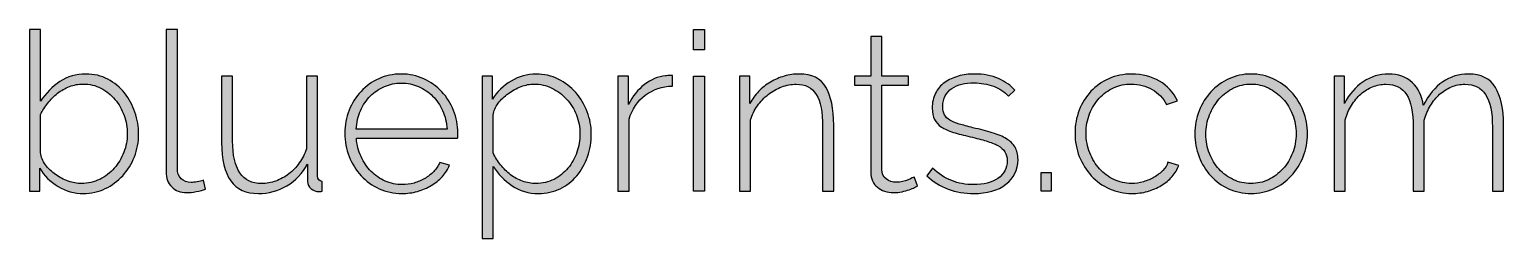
# Model space of a CAD drawing. Extents: x 65 to 351, y 40 to 244.
# Drawn here: x 290.1 to 351.1, y 41.6 to 50.3 of the extents above; entities that cross this region are included whole.
import ezdxf

# ---------------------------------------------------------------- set-up
doc = ezdxf.new("R2010")
doc.units = 0
doc.header["$MEASUREMENT"] = 0
doc.layers.add('COPYRIGHT_NOTICE', color=7, linetype='CONTINUOUS')

# ---------------------------------------------------------------- blocks, each defined once
blk = doc.blocks.new('BLOCK_6')
at = {"layer": 'COPYRIGHT_NOTICE'}
h = blk.add_hatch(color=7, dxfattribs=at)
h.dxf.hatch_style = 2
edge = h.paths.add_edge_path()
edge.add_spline(control_points=[(292.352, 43.491), (291.979, 43.491), (291.631, 43.588), (291.307, 43.784), (290.982, 43.98), (290.729, 44.231), (290.545, 44.536), (290.545, 44.536), (290.545, 43.583), (290.545, 43.583), (290.545, 43.583), (290.124, 43.583), (290.124, 43.583), (290.124, 43.583), (290.124, 50.278), (290.124, 50.278), (290.124, 50.278), (290.582, 50.278), (290.582, 50.278), (290.582, 50.278), (290.582, 47.316), (290.582, 47.316), (290.808, 47.646), (291.076, 47.915), (291.384, 48.123), (291.693, 48.331), (292.05, 48.435), (292.453, 48.435), (292.789, 48.435), (293.094, 48.363), (293.366, 48.219), (293.638, 48.075), (293.867, 47.886), (294.054, 47.651), (294.24, 47.415), (294.384, 47.149), (294.485, 46.852), (294.586, 46.556), (294.636, 46.255), (294.636, 45.949), (294.636, 45.619), (294.578, 45.305), (294.462, 45.009), (294.345, 44.712), (294.185, 44.452), (293.98, 44.229), (293.775, 44.006), (293.534, 43.827), (293.256, 43.692), (292.977, 43.558), (292.676, 43.491), (292.352, 43.491)], knot_values=[0, 0, 0, 0, 1, 1, 1, 2, 2, 2, 3, 3, 3, 4, 4, 4, 5, 5, 5, 6, 6, 6, 7, 7, 7, 8, 8, 8, 9, 9, 9, 10, 10, 10, 11, 11, 11, 12, 12, 12, 13, 13, 13, 14, 14, 14, 15, 15, 15, 16, 16, 16, 17, 17, 17, 17], degree=3, periodic=1)
edge = h.paths.add_edge_path()
edge.add_spline(control_points=[(292.261, 43.904), (292.542, 43.904), (292.799, 43.961), (293.031, 44.078), (293.263, 44.194), (293.464, 44.348), (293.632, 44.541), (293.8, 44.734), (293.931, 44.952), (294.026, 45.197), (294.121, 45.441), (294.168, 45.692), (294.168, 45.949), (294.168, 46.218), (294.124, 46.476), (294.035, 46.724), (293.947, 46.972), (293.821, 47.192), (293.659, 47.385), (293.497, 47.577), (293.305, 47.731), (293.081, 47.848), (292.858, 47.964), (292.612, 48.022), (292.343, 48.022), (292.141, 48.022), (291.952, 47.987), (291.774, 47.916), (291.597, 47.846), (291.433, 47.753), (291.284, 47.637), (291.134, 47.52), (290.999, 47.386), (290.88, 47.233), (290.761, 47.08), (290.661, 46.921), (290.582, 46.756), (290.582, 46.756), (290.582, 45.179), (290.582, 45.179), (290.6, 45.001), (290.668, 44.834), (290.784, 44.679), (290.9, 44.523), (291.039, 44.388), (291.201, 44.275), (291.363, 44.162), (291.539, 44.072), (291.729, 44.005), (291.918, 43.937), (292.096, 43.904), (292.261, 43.904)], knot_values=[0, 0, 0, 0, 1, 1, 1, 2, 2, 2, 3, 3, 3, 4, 4, 4, 5, 5, 5, 6, 6, 6, 7, 7, 7, 8, 8, 8, 9, 9, 9, 10, 10, 10, 11, 11, 11, 12, 12, 12, 13, 13, 13, 14, 14, 14, 15, 15, 15, 16, 16, 16, 17, 17, 17, 17], degree=3, periodic=1)
h = blk.add_hatch(color=7, dxfattribs=at)
h.dxf.hatch_style = 2
edge = h.paths.add_edge_path()
edge.add_spline(control_points=[(295.774, 50.278), (295.774, 50.278), (296.241, 50.278), (296.241, 50.278), (296.241, 50.278), (296.241, 44.527), (296.241, 44.527), (296.241, 44.35), (296.292, 44.209), (296.393, 44.105), (296.494, 44.001), (296.633, 43.949), (296.81, 43.949), (296.877, 43.949), (296.958, 43.957), (297.053, 43.973), (297.148, 43.988), (297.235, 44.01), (297.315, 44.041), (297.315, 44.041), (297.406, 43.674), (297.406, 43.674), (297.302, 43.631), (297.174, 43.596), (297.021, 43.569), (296.868, 43.541), (296.737, 43.527), (296.627, 43.527), (296.37, 43.527), (296.163, 43.606), (296.007, 43.761), (295.851, 43.917), (295.774, 44.127), (295.774, 44.39), (295.774, 44.39), (295.774, 50.278), (295.774, 50.278)], knot_values=[0, 0, 0, 0, 1, 1, 1, 2, 2, 2, 3, 3, 3, 4, 4, 4, 5, 5, 5, 6, 6, 6, 7, 7, 7, 8, 8, 8, 9, 9, 9, 10, 10, 10, 11, 11, 11, 12, 12, 12, 12], degree=3, periodic=1)
h = blk.add_hatch(color=7, dxfattribs=at)
h.dxf.hatch_style = 2
h.paths.add_polyline_path([(317.585, 49.434), (317.585, 50.278), (318.043, 50.278), (318.043, 49.434)])
h.paths.add_polyline_path([(317.585, 43.583), (317.585, 48.352), (318.043, 48.352), (318.043, 43.583)])
h = blk.add_hatch(color=7, dxfattribs=at)
h.dxf.hatch_style = 2
edge = h.paths.add_edge_path()
edge.add_spline(control_points=[(326.848, 43.812), (326.824, 43.8), (326.782, 43.776), (326.725, 43.743), (326.666, 43.709), (326.593, 43.677), (326.504, 43.647), (326.416, 43.616), (326.316, 43.588), (326.206, 43.564), (326.096, 43.54), (325.977, 43.527), (325.848, 43.527), (325.72, 43.527), (325.599, 43.546), (325.486, 43.583), (325.373, 43.619), (325.274, 43.674), (325.188, 43.748), (325.103, 43.821), (325.035, 43.909), (324.987, 44.014), (324.937, 44.118), (324.913, 44.24), (324.913, 44.38), (324.913, 44.38), (324.913, 47.976), (324.913, 47.976), (324.913, 47.976), (324.243, 47.976), (324.243, 47.976), (324.243, 47.976), (324.243, 48.352), (324.243, 48.352), (324.243, 48.352), (324.913, 48.352), (324.913, 48.352), (324.913, 48.352), (324.913, 49.985), (324.913, 49.985), (324.913, 49.985), (325.372, 49.985), (325.372, 49.985), (325.372, 49.985), (325.372, 48.352), (325.372, 48.352), (325.372, 48.352), (326.481, 48.352), (326.481, 48.352), (326.481, 48.352), (326.481, 47.976), (326.481, 47.976), (326.481, 47.976), (325.372, 47.976), (325.372, 47.976), (325.372, 47.976), (325.372, 44.491), (325.372, 44.491), (325.372, 44.313), (325.433, 44.18), (325.555, 44.092), (325.677, 44.003), (325.815, 43.959), (325.968, 43.959), (326.157, 43.959), (326.321, 43.991), (326.459, 44.055), (326.596, 44.119), (326.68, 44.16), (326.711, 44.179), (326.711, 44.179), (326.848, 43.812), (326.848, 43.812)], knot_values=[0, 0, 0, 0, 1, 1, 1, 2, 2, 2, 3, 3, 3, 4, 4, 4, 5, 5, 5, 6, 6, 6, 7, 7, 7, 8, 8, 8, 9, 9, 9, 10, 10, 10, 11, 11, 11, 12, 12, 12, 13, 13, 13, 14, 14, 14, 15, 15, 15, 16, 16, 16, 17, 17, 17, 18, 18, 18, 19, 19, 19, 20, 20, 20, 21, 21, 21, 22, 22, 22, 23, 23, 23, 24, 24, 24, 24], degree=3, periodic=1)
h = blk.add_hatch(color=7, dxfattribs=at)
h.dxf.hatch_style = 2
edge = h.paths.add_edge_path()
edge.add_spline(control_points=[(299.589, 43.491), (298.574, 43.491), (298.067, 44.194), (298.067, 45.6), (298.067, 45.6), (298.067, 48.352), (298.067, 48.352), (298.067, 48.352), (298.525, 48.352), (298.525, 48.352), (298.525, 48.352), (298.525, 45.665), (298.525, 45.665), (298.525, 44.491), (298.925, 43.904), (299.726, 43.904), (299.928, 43.904), (300.124, 43.939), (300.313, 44.009), (300.503, 44.079), (300.68, 44.177), (300.846, 44.303), (301.011, 44.428), (301.156, 44.579), (301.281, 44.757), (301.407, 44.934), (301.506, 45.129), (301.58, 45.344), (301.58, 45.344), (301.58, 48.352), (301.58, 48.352), (301.58, 48.352), (302.038, 48.352), (302.038, 48.352), (302.038, 48.352), (302.038, 44.225), (302.038, 44.225), (302.038, 44.072), (302.102, 43.995), (302.231, 43.995), (302.231, 43.995), (302.231, 43.583), (302.231, 43.583), (302.2, 43.577), (302.172, 43.573), (302.148, 43.573), (302.124, 43.573), (302.105, 43.573), (302.093, 43.573), (301.971, 43.573), (301.862, 43.611), (301.767, 43.688), (301.673, 43.764), (301.625, 43.867), (301.625, 43.995), (301.625, 43.995), (301.625, 44.711), (301.625, 44.711), (301.417, 44.326), (301.131, 44.026), (300.767, 43.812), (300.404, 43.598), (300.011, 43.491), (299.589, 43.491)], knot_values=[0, 0, 0, 0, 1, 1, 1, 2, 2, 2, 3, 3, 3, 4, 4, 4, 5, 5, 5, 6, 6, 6, 7, 7, 7, 8, 8, 8, 9, 9, 9, 10, 10, 10, 11, 11, 11, 12, 12, 12, 13, 13, 13, 14, 14, 14, 15, 15, 15, 16, 16, 16, 17, 17, 17, 18, 18, 18, 19, 19, 19, 20, 20, 20, 21, 21, 21, 21], degree=3, periodic=1)
h = blk.add_hatch(color=7, dxfattribs=at)
h.dxf.hatch_style = 2
edge = h.paths.add_edge_path()
edge.add_spline(control_points=[(305.523, 43.491), (305.187, 43.491), (304.875, 43.557), (304.588, 43.688), (304.3, 43.82), (304.051, 44), (303.84, 44.229), (303.629, 44.459), (303.464, 44.723), (303.345, 45.023), (303.226, 45.322), (303.166, 45.643), (303.166, 45.985), (303.166, 46.322), (303.226, 46.638), (303.345, 46.935), (303.464, 47.232), (303.628, 47.491), (303.836, 47.715), (304.043, 47.938), (304.29, 48.114), (304.574, 48.242), (304.858, 48.371), (305.166, 48.435), (305.496, 48.435), (305.832, 48.435), (306.144, 48.369), (306.431, 48.238), (306.719, 48.106), (306.966, 47.929), (307.174, 47.705), (307.382, 47.482), (307.544, 47.222), (307.66, 46.926), (307.777, 46.629), (307.835, 46.316), (307.835, 45.985), (307.835, 45.955), (307.835, 45.917), (307.835, 45.871), (307.835, 45.825), (307.832, 45.796), (307.825, 45.784), (307.825, 45.784), (303.643, 45.784), (303.643, 45.784), (303.661, 45.509), (303.725, 45.253), (303.836, 45.018), (303.946, 44.782), (304.085, 44.579), (304.253, 44.408), (304.421, 44.237), (304.615, 44.102), (304.835, 44.005), (305.056, 43.907), (305.291, 43.858), (305.542, 43.858), (305.707, 43.858), (305.869, 43.881), (306.028, 43.926), (306.187, 43.973), (306.335, 44.035), (306.473, 44.114), (306.61, 44.194), (306.732, 44.29), (306.84, 44.404), (306.946, 44.516), (307.031, 44.64), (307.092, 44.775), (307.092, 44.775), (307.495, 44.665), (307.495, 44.665), (307.428, 44.494), (307.329, 44.336), (307.197, 44.192), (307.066, 44.049), (306.913, 43.925), (306.739, 43.821), (306.564, 43.717), (306.373, 43.636), (306.165, 43.578), (305.958, 43.52), (305.744, 43.491), (305.523, 43.491)], knot_values=[0, 0, 0, 0, 1, 1, 1, 2, 2, 2, 3, 3, 3, 4, 4, 4, 5, 5, 5, 6, 6, 6, 7, 7, 7, 8, 8, 8, 9, 9, 9, 10, 10, 10, 11, 11, 11, 12, 12, 12, 13, 13, 13, 14, 14, 14, 15, 15, 15, 16, 16, 16, 17, 17, 17, 18, 18, 18, 19, 19, 19, 20, 20, 20, 21, 21, 21, 22, 22, 22, 23, 23, 23, 24, 24, 24, 25, 25, 25, 26, 26, 26, 27, 27, 27, 28, 28, 28, 28], degree=3, periodic=1)
edge = h.paths.add_edge_path()
edge.add_spline(control_points=[(307.394, 46.151), (307.376, 46.432), (307.313, 46.689), (307.206, 46.921), (307.099, 47.153), (306.962, 47.354), (306.794, 47.522), (306.626, 47.69), (306.431, 47.821), (306.211, 47.916), (305.991, 48.011), (305.756, 48.059), (305.505, 48.059), (305.254, 48.059), (305.019, 48.011), (304.799, 47.916), (304.578, 47.821), (304.385, 47.69), (304.216, 47.522), (304.048, 47.354), (303.914, 47.152), (303.813, 46.917), (303.712, 46.681), (303.652, 46.426), (303.634, 46.151), (303.634, 46.151), (307.394, 46.151), (307.394, 46.151)], knot_values=[0, 0, 0, 0, 1, 1, 1, 2, 2, 2, 3, 3, 3, 4, 4, 4, 5, 5, 5, 6, 6, 6, 7, 7, 7, 8, 8, 8, 9, 9, 9, 9], degree=3, periodic=1)
h = blk.add_hatch(color=7, dxfattribs=at)
h.dxf.hatch_style = 2
edge = h.paths.add_edge_path()
edge.add_spline(control_points=[(311.173, 43.491), (310.764, 43.491), (310.398, 43.599), (310.078, 43.816), (309.756, 44.033), (309.498, 44.298), (309.302, 44.61), (309.302, 44.61), (309.302, 41.629), (309.302, 41.629), (309.302, 41.629), (308.844, 41.629), (308.844, 41.629), (308.844, 41.629), (308.844, 48.352), (308.844, 48.352), (308.844, 48.352), (309.266, 48.352), (309.266, 48.352), (309.266, 48.352), (309.266, 47.398), (309.266, 47.398), (309.461, 47.704), (309.72, 47.953), (310.041, 48.146), (310.362, 48.338), (310.706, 48.435), (311.072, 48.435), (311.403, 48.435), (311.708, 48.364), (311.99, 48.224), (312.271, 48.083), (312.513, 47.898), (312.714, 47.669), (312.916, 47.439), (313.073, 47.175), (313.187, 46.875), (313.3, 46.576), (313.357, 46.27), (313.357, 45.958), (313.357, 45.628), (313.305, 45.313), (313.201, 45.013), (313.096, 44.714), (312.948, 44.451), (312.756, 44.225), (312.563, 43.998), (312.332, 43.82), (312.063, 43.688), (311.794, 43.557), (311.498, 43.491), (311.173, 43.491)], knot_values=[0, 0, 0, 0, 1, 1, 1, 2, 2, 2, 3, 3, 3, 4, 4, 4, 5, 5, 5, 6, 6, 6, 7, 7, 7, 8, 8, 8, 9, 9, 9, 10, 10, 10, 11, 11, 11, 12, 12, 12, 13, 13, 13, 14, 14, 14, 15, 15, 15, 16, 16, 16, 17, 17, 17, 17], degree=3, periodic=1)
edge = h.paths.add_edge_path()
edge.add_spline(control_points=[(311.064, 43.904), (311.338, 43.904), (311.589, 43.961), (311.816, 44.078), (312.042, 44.194), (312.234, 44.348), (312.393, 44.541), (312.552, 44.734), (312.674, 44.954), (312.76, 45.201), (312.846, 45.449), (312.889, 45.701), (312.889, 45.958), (312.889, 46.233), (312.84, 46.495), (312.742, 46.742), (312.644, 46.99), (312.508, 47.208), (312.334, 47.398), (312.159, 47.588), (311.956, 47.739), (311.724, 47.852), (311.491, 47.965), (311.244, 48.022), (310.981, 48.022), (310.816, 48.022), (310.64, 47.987), (310.453, 47.916), (310.267, 47.846), (310.091, 47.751), (309.926, 47.632), (309.761, 47.513), (309.62, 47.377), (309.504, 47.224), (309.388, 47.071), (309.321, 46.909), (309.302, 46.738), (309.302, 46.738), (309.302, 45.169), (309.302, 45.169), (309.382, 44.992), (309.483, 44.827), (309.605, 44.674), (309.727, 44.521), (309.865, 44.387), (310.018, 44.271), (310.171, 44.154), (310.336, 44.064), (310.513, 44), (310.69, 43.936), (310.874, 43.904), (311.064, 43.904)], knot_values=[0, 0, 0, 0, 1, 1, 1, 2, 2, 2, 3, 3, 3, 4, 4, 4, 5, 5, 5, 6, 6, 6, 7, 7, 7, 8, 8, 8, 9, 9, 9, 10, 10, 10, 11, 11, 11, 12, 12, 12, 13, 13, 13, 14, 14, 14, 15, 15, 15, 16, 16, 16, 17, 17, 17, 17], degree=3, periodic=1)
h = blk.add_hatch(color=7, dxfattribs=at)
h.dxf.hatch_style = 2
edge = h.paths.add_edge_path()
edge.add_spline(control_points=[(316.713, 47.939), (316.286, 47.927), (315.911, 47.8), (315.59, 47.559), (315.269, 47.317), (315.044, 46.986), (314.916, 46.564), (314.916, 46.564), (314.916, 43.583), (314.916, 43.583), (314.916, 43.583), (314.457, 43.583), (314.457, 43.583), (314.457, 43.583), (314.457, 48.352), (314.457, 48.352), (314.457, 48.352), (314.898, 48.352), (314.898, 48.352), (314.898, 48.352), (314.898, 47.178), (314.898, 47.178), (315.063, 47.514), (315.281, 47.788), (315.553, 47.999), (315.825, 48.21), (316.117, 48.331), (316.429, 48.361), (316.49, 48.367), (316.545, 48.371), (316.594, 48.371), (316.643, 48.371), (316.683, 48.371), (316.713, 48.371), (316.713, 48.371), (316.713, 47.939), (316.713, 47.939)], knot_values=[0, 0, 0, 0, 1, 1, 1, 2, 2, 2, 3, 3, 3, 4, 4, 4, 5, 5, 5, 6, 6, 6, 7, 7, 7, 8, 8, 8, 9, 9, 9, 10, 10, 10, 11, 11, 11, 12, 12, 12, 12], degree=3, periodic=1)
h = blk.add_hatch(color=7, dxfattribs=at)
h.dxf.hatch_style = 2
edge = h.paths.add_edge_path()
edge.add_spline(control_points=[(323.381, 43.583), (323.381, 43.583), (322.923, 43.583), (322.923, 43.583), (322.923, 43.583), (322.923, 46.242), (322.923, 46.242), (322.923, 46.86), (322.836, 47.309), (322.661, 47.591), (322.487, 47.872), (322.21, 48.013), (321.831, 48.013), (321.63, 48.013), (321.429, 47.976), (321.231, 47.903), (321.032, 47.829), (320.847, 47.725), (320.676, 47.591), (320.504, 47.456), (320.355, 47.299), (320.226, 47.119), (320.098, 46.938), (320.003, 46.744), (319.942, 46.536), (319.942, 46.536), (319.942, 43.583), (319.942, 43.583), (319.942, 43.583), (319.483, 43.583), (319.483, 43.583), (319.483, 43.583), (319.483, 48.352), (319.483, 48.352), (319.483, 48.352), (319.914, 48.352), (319.914, 48.352), (319.914, 48.352), (319.914, 47.215), (319.914, 47.215), (320.012, 47.398), (320.133, 47.565), (320.277, 47.715), (320.42, 47.864), (320.582, 47.993), (320.763, 48.1), (320.943, 48.207), (321.134, 48.289), (321.336, 48.347), (321.538, 48.406), (321.746, 48.435), (321.96, 48.435), (322.48, 48.435), (322.846, 48.253), (323.06, 47.889), (323.274, 47.525), (323.381, 47.004), (323.381, 46.325), (323.381, 46.325), (323.381, 43.583), (323.381, 43.583)], knot_values=[0, 0, 0, 0, 1, 1, 1, 2, 2, 2, 3, 3, 3, 4, 4, 4, 5, 5, 5, 6, 6, 6, 7, 7, 7, 8, 8, 8, 9, 9, 9, 10, 10, 10, 11, 11, 11, 12, 12, 12, 13, 13, 13, 14, 14, 14, 15, 15, 15, 16, 16, 16, 17, 17, 17, 18, 18, 18, 19, 19, 19, 20, 20, 20, 20], degree=3, periodic=1)
h = blk.add_hatch(color=7, dxfattribs=at)
h.dxf.hatch_style = 2
edge = h.paths.add_edge_path()
edge.add_spline(control_points=[(329.169, 43.491), (328.802, 43.491), (328.45, 43.552), (328.114, 43.674), (327.778, 43.796), (327.484, 43.98), (327.233, 44.225), (327.233, 44.225), (327.463, 44.536), (327.463, 44.536), (327.72, 44.304), (327.985, 44.133), (328.261, 44.023), (328.536, 43.913), (328.838, 43.858), (329.169, 43.858), (329.584, 43.858), (329.919, 43.945), (330.173, 44.119), (330.427, 44.293), (330.554, 44.536), (330.554, 44.848), (330.554, 44.995), (330.522, 45.119), (330.457, 45.22), (330.393, 45.321), (330.297, 45.406), (330.169, 45.477), (330.04, 45.547), (329.881, 45.61), (329.691, 45.665), (329.502, 45.72), (329.282, 45.778), (329.031, 45.839), (328.762, 45.9), (328.528, 45.961), (328.33, 46.022), (328.131, 46.083), (327.967, 46.157), (327.839, 46.242), (327.71, 46.328), (327.614, 46.432), (327.55, 46.554), (327.486, 46.677), (327.454, 46.833), (327.454, 47.022), (327.454, 47.261), (327.499, 47.468), (327.591, 47.646), (327.683, 47.823), (327.81, 47.97), (327.972, 48.086), (328.134, 48.202), (328.32, 48.289), (328.531, 48.347), (328.742, 48.406), (328.967, 48.435), (329.205, 48.435), (329.579, 48.435), (329.909, 48.372), (330.196, 48.246), (330.484, 48.121), (330.706, 47.961), (330.866, 47.765), (330.866, 47.765), (330.609, 47.518), (330.609, 47.518), (330.45, 47.701), (330.243, 47.839), (329.989, 47.93), (329.736, 48.022), (329.465, 48.068), (329.178, 48.068), (329, 48.068), (328.834, 48.049), (328.678, 48.013), (328.522, 47.976), (328.386, 47.918), (328.27, 47.839), (328.154, 47.759), (328.062, 47.656), (327.995, 47.531), (327.927, 47.406), (327.894, 47.257), (327.894, 47.086), (327.894, 46.946), (327.917, 46.833), (327.963, 46.747), (328.009, 46.661), (328.082, 46.588), (328.183, 46.527), (328.283, 46.466), (328.413, 46.412), (328.573, 46.366), (328.731, 46.32), (328.921, 46.27), (329.141, 46.215), (329.441, 46.142), (329.707, 46.071), (329.939, 46.004), (330.171, 45.937), (330.366, 45.854), (330.522, 45.756), (330.677, 45.659), (330.797, 45.542), (330.879, 45.408), (330.962, 45.273), (331.003, 45.102), (331.003, 44.894), (331.003, 44.466), (330.837, 44.125), (330.503, 43.872), (330.17, 43.618), (329.725, 43.491), (329.169, 43.491)], knot_values=[0, 0, 0, 0, 1, 1, 1, 2, 2, 2, 3, 3, 3, 4, 4, 4, 5, 5, 5, 6, 6, 6, 7, 7, 7, 8, 8, 8, 9, 9, 9, 10, 10, 10, 11, 11, 11, 12, 12, 12, 13, 13, 13, 14, 14, 14, 15, 15, 15, 16, 16, 16, 17, 17, 17, 18, 18, 18, 19, 19, 19, 20, 20, 20, 21, 21, 21, 22, 22, 22, 23, 23, 23, 24, 24, 24, 25, 25, 25, 26, 26, 26, 27, 27, 27, 28, 28, 28, 29, 29, 29, 30, 30, 30, 31, 31, 31, 32, 32, 32, 33, 33, 33, 34, 34, 34, 35, 35, 35, 36, 36, 36, 37, 37, 37, 38, 38, 38, 38], degree=3, periodic=1)
h = blk.add_hatch(color=7, dxfattribs=at)
h.dxf.hatch_style = 2
edge = h.paths.add_edge_path()
edge.add_spline(control_points=[(333.36, 45.985), (333.36, 46.322), (333.418, 46.64), (333.534, 46.939), (333.651, 47.239), (333.813, 47.499), (334.021, 47.719), (334.228, 47.939), (334.476, 48.114), (334.764, 48.242), (335.051, 48.371), (335.366, 48.435), (335.708, 48.435), (336.142, 48.435), (336.524, 48.337), (336.855, 48.141), (337.185, 47.945), (337.433, 47.673), (337.598, 47.325), (337.598, 47.325), (337.148, 47.178), (337.148, 47.178), (337.008, 47.441), (336.807, 47.647), (336.548, 47.797), (336.287, 47.947), (336.002, 48.022), (335.69, 48.022), (335.427, 48.022), (335.182, 47.97), (334.956, 47.866), (334.73, 47.762), (334.533, 47.618), (334.365, 47.435), (334.196, 47.252), (334.063, 47.036), (333.965, 46.788), (333.868, 46.54), (333.819, 46.273), (333.819, 45.985), (333.819, 45.698), (333.869, 45.428), (333.97, 45.174), (334.071, 44.92), (334.206, 44.7), (334.374, 44.513), (334.542, 44.327), (334.741, 44.179), (334.97, 44.069), (335.199, 43.959), (335.442, 43.904), (335.699, 43.904), (335.864, 43.904), (336.028, 43.928), (336.19, 43.977), (336.352, 44.026), (336.502, 44.09), (336.639, 44.17), (336.777, 44.249), (336.896, 44.342), (336.997, 44.449), (337.098, 44.556), (337.167, 44.668), (337.204, 44.784), (337.204, 44.784), (337.653, 44.656), (337.653, 44.656), (337.592, 44.491), (337.498, 44.336), (337.373, 44.192), (337.248, 44.049), (337.099, 43.925), (336.928, 43.821), (336.757, 43.717), (336.567, 43.636), (336.359, 43.578), (336.152, 43.52), (335.938, 43.491), (335.718, 43.491), (335.381, 43.491), (335.069, 43.557), (334.782, 43.688), (334.494, 43.82), (334.245, 44), (334.034, 44.229), (333.824, 44.459), (333.658, 44.723), (333.539, 45.023), (333.42, 45.322), (333.36, 45.643), (333.36, 45.985)], knot_values=[0, 0, 0, 0, 1, 1, 1, 2, 2, 2, 3, 3, 3, 4, 4, 4, 5, 5, 5, 6, 6, 6, 7, 7, 7, 8, 8, 8, 9, 9, 9, 10, 10, 10, 11, 11, 11, 12, 12, 12, 13, 13, 13, 14, 14, 14, 15, 15, 15, 16, 16, 16, 17, 17, 17, 18, 18, 18, 19, 19, 19, 20, 20, 20, 21, 21, 21, 22, 22, 22, 23, 23, 23, 24, 24, 24, 25, 25, 25, 26, 26, 26, 27, 27, 27, 28, 28, 28, 29, 29, 29, 30, 30, 30, 30], degree=3, periodic=1)
h = blk.add_hatch(color=7, dxfattribs=at)
h.dxf.hatch_style = 2
edge = h.paths.add_edge_path()
edge.add_spline(control_points=[(340.643, 43.491), (340.307, 43.491), (339.996, 43.557), (339.712, 43.688), (339.428, 43.82), (339.181, 43.998), (338.974, 44.225), (338.766, 44.451), (338.604, 44.714), (338.488, 45.013), (338.371, 45.313), (338.313, 45.628), (338.313, 45.958), (338.313, 46.294), (338.373, 46.612), (338.492, 46.912), (338.611, 47.212), (338.775, 47.474), (338.983, 47.701), (339.191, 47.927), (339.437, 48.106), (339.721, 48.238), (340.005, 48.369), (340.313, 48.435), (340.643, 48.435), (340.973, 48.435), (341.279, 48.369), (341.56, 48.238), (341.841, 48.106), (342.088, 47.927), (342.298, 47.701), (342.51, 47.474), (342.675, 47.212), (342.794, 46.912), (342.913, 46.612), (342.973, 46.294), (342.973, 45.958), (342.973, 45.628), (342.913, 45.313), (342.794, 45.013), (342.675, 44.714), (342.511, 44.451), (342.303, 44.225), (342.095, 43.998), (341.849, 43.82), (341.565, 43.688), (341.28, 43.557), (340.973, 43.491), (340.643, 43.491)], knot_values=[0, 0, 0, 0, 1, 1, 1, 2, 2, 2, 3, 3, 3, 4, 4, 4, 5, 5, 5, 6, 6, 6, 7, 7, 7, 8, 8, 8, 9, 9, 9, 10, 10, 10, 11, 11, 11, 12, 12, 12, 13, 13, 13, 14, 14, 14, 15, 15, 15, 16, 16, 16, 16], degree=3, periodic=1)
edge = h.paths.add_edge_path()
edge.add_spline(control_points=[(338.772, 45.94), (338.772, 45.659), (338.821, 45.394), (338.919, 45.146), (339.016, 44.899), (339.149, 44.683), (339.318, 44.5), (339.486, 44.316), (339.683, 44.171), (339.909, 44.064), (340.135, 43.957), (340.377, 43.904), (340.634, 43.904), (340.891, 43.904), (341.132, 43.957), (341.358, 44.064), (341.585, 44.171), (341.783, 44.319), (341.955, 44.509), (342.126, 44.698), (342.26, 44.917), (342.358, 45.165), (342.456, 45.412), (342.505, 45.68), (342.505, 45.967), (342.505, 46.248), (342.456, 46.513), (342.358, 46.761), (342.26, 47.008), (342.126, 47.225), (341.955, 47.412), (341.783, 47.598), (341.586, 47.747), (341.363, 47.857), (341.14, 47.967), (340.9, 48.022), (340.643, 48.022), (340.386, 48.022), (340.145, 47.967), (339.918, 47.857), (339.692, 47.747), (339.495, 47.597), (339.327, 47.407), (339.159, 47.218), (339.024, 46.996), (338.923, 46.742), (338.822, 46.488), (338.772, 46.221), (338.772, 45.94)], knot_values=[0, 0, 0, 0, 1, 1, 1, 2, 2, 2, 3, 3, 3, 4, 4, 4, 5, 5, 5, 6, 6, 6, 7, 7, 7, 8, 8, 8, 9, 9, 9, 10, 10, 10, 11, 11, 11, 12, 12, 12, 13, 13, 13, 14, 14, 14, 15, 15, 15, 16, 16, 16, 16], degree=3, periodic=1)
h = blk.add_hatch(color=7, dxfattribs=at)
h.dxf.hatch_style = 2
edge = h.paths.add_edge_path()
edge.add_spline(control_points=[(351.081, 43.583), (351.081, 43.583), (350.622, 43.583), (350.622, 43.583), (350.622, 43.583), (350.622, 46.242), (350.622, 46.242), (350.622, 46.848), (350.529, 47.294), (350.342, 47.582), (350.156, 47.869), (349.87, 48.013), (349.485, 48.013), (349.289, 48.013), (349.103, 47.976), (348.925, 47.903), (348.748, 47.829), (348.586, 47.727), (348.439, 47.595), (348.293, 47.464), (348.165, 47.308), (348.059, 47.128), (347.952, 46.947), (347.867, 46.747), (347.806, 46.527), (347.806, 46.527), (347.806, 43.583), (347.806, 43.583), (347.806, 43.583), (347.348, 43.583), (347.348, 43.583), (347.348, 43.583), (347.348, 46.242), (347.348, 46.242), (347.348, 46.854), (347.256, 47.302), (347.073, 47.586), (346.889, 47.871), (346.605, 48.013), (346.22, 48.013), (346.024, 48.013), (345.839, 47.977), (345.665, 47.907), (345.49, 47.837), (345.33, 47.736), (345.183, 47.605), (345.036, 47.473), (344.906, 47.317), (344.793, 47.137), (344.68, 46.956), (344.593, 46.756), (344.532, 46.536), (344.532, 46.536), (344.532, 43.583), (344.532, 43.583), (344.532, 43.583), (344.073, 43.583), (344.073, 43.583), (344.073, 43.583), (344.073, 48.352), (344.073, 48.352), (344.073, 48.352), (344.504, 48.352), (344.504, 48.352), (344.504, 48.352), (344.504, 47.215), (344.504, 47.215), (344.7, 47.6), (344.957, 47.9), (345.275, 48.114), (345.593, 48.327), (345.944, 48.435), (346.33, 48.435), (346.733, 48.435), (347.06, 48.315), (347.311, 48.077), (347.562, 47.839), (347.711, 47.526), (347.761, 47.141), (348.213, 48.004), (348.837, 48.435), (349.632, 48.435), (350.151, 48.435), (350.523, 48.25), (350.746, 47.88), (350.969, 47.51), (351.081, 46.991), (351.081, 46.325), (351.081, 46.325), (351.081, 43.583), (351.081, 43.583)], knot_values=[0, 0, 0, 0, 1, 1, 1, 2, 2, 2, 3, 3, 3, 4, 4, 4, 5, 5, 5, 6, 6, 6, 7, 7, 7, 8, 8, 8, 9, 9, 9, 10, 10, 10, 11, 11, 11, 12, 12, 12, 13, 13, 13, 14, 14, 14, 15, 15, 15, 16, 16, 16, 17, 17, 17, 18, 18, 18, 19, 19, 19, 20, 20, 20, 21, 21, 21, 22, 22, 22, 23, 23, 23, 24, 24, 24, 25, 25, 25, 26, 26, 26, 27, 27, 27, 28, 28, 28, 29, 29, 29, 30, 30, 30, 30], degree=3, periodic=1)
h = blk.add_hatch(color=7, dxfattribs=at)
h.dxf.hatch_style = 2
h.paths.add_polyline_path([(331.966, 43.583), (331.966, 44.362), (332.37, 44.362), (332.37, 43.583)])
for points in [[(317.585, 49.434), (317.585, 50.278), (318.043, 50.278), (318.043, 49.434), (317.585, 49.434)], [(317.585, 43.583), (317.585, 48.352), (318.043, 48.352), (318.043, 43.583), (317.585, 43.583)], [(331.966, 43.583), (331.966, 44.362), (332.37, 44.362), (332.37, 43.583), (331.966, 43.583)]]:
    blk.add_lwpolyline(points, dxfattribs=at)
for points, knots in [([(292.352, 43.491), (291.979, 43.491), (291.631, 43.588), (291.307, 43.784), (290.982, 43.98), (290.729, 44.231), (290.545, 44.536), (290.545, 44.536), (290.545, 43.583), (290.545, 43.583), (290.545, 43.583), (290.124, 43.583), (290.124, 43.583), (290.124, 43.583), (290.124, 50.278), (290.124, 50.278), (290.124, 50.278), (290.582, 50.278), (290.582, 50.278), (290.582, 50.278), (290.582, 47.316), (290.582, 47.316), (290.808, 47.646), (291.076, 47.915), (291.384, 48.123), (291.693, 48.331), (292.05, 48.435), (292.453, 48.435), (292.789, 48.435), (293.094, 48.363), (293.366, 48.219), (293.638, 48.075), (293.867, 47.886), (294.054, 47.651), (294.24, 47.415), (294.384, 47.149), (294.485, 46.852), (294.586, 46.556), (294.636, 46.255), (294.636, 45.949), (294.636, 45.619), (294.578, 45.305), (294.462, 45.009), (294.345, 44.712), (294.185, 44.452), (293.98, 44.229), (293.775, 44.006), (293.534, 43.827), (293.256, 43.692), (292.977, 43.558), (292.676, 43.491), (292.352, 43.491)], [0, 0, 0, 0, 1, 1, 1, 2, 2, 2, 3, 3, 3, 4, 4, 4, 5, 5, 5, 6, 6, 6, 7, 7, 7, 8, 8, 8, 9, 9, 9, 10, 10, 10, 11, 11, 11, 12, 12, 12, 13, 13, 13, 14, 14, 14, 15, 15, 15, 16, 16, 16, 17, 17, 17, 17]), ([(295.774, 50.278), (295.774, 50.278), (296.241, 50.278), (296.241, 50.278), (296.241, 50.278), (296.241, 44.527), (296.241, 44.527), (296.241, 44.35), (296.292, 44.209), (296.393, 44.105), (296.494, 44.001), (296.633, 43.949), (296.81, 43.949), (296.877, 43.949), (296.958, 43.957), (297.053, 43.973), (297.148, 43.988), (297.235, 44.01), (297.315, 44.041), (297.315, 44.041), (297.406, 43.674), (297.406, 43.674), (297.302, 43.631), (297.174, 43.596), (297.021, 43.569), (296.868, 43.541), (296.737, 43.527), (296.627, 43.527), (296.37, 43.527), (296.163, 43.606), (296.007, 43.761), (295.851, 43.917), (295.774, 44.127), (295.774, 44.39), (295.774, 44.39), (295.774, 50.278), (295.774, 50.278)], [0, 0, 0, 0, 1, 1, 1, 2, 2, 2, 3, 3, 3, 4, 4, 4, 5, 5, 5, 6, 6, 6, 7, 7, 7, 8, 8, 8, 9, 9, 9, 10, 10, 10, 11, 11, 11, 12, 12, 12, 12]), ([(326.848, 43.812), (326.824, 43.8), (326.782, 43.776), (326.725, 43.743), (326.666, 43.709), (326.593, 43.677), (326.504, 43.647), (326.416, 43.616), (326.316, 43.588), (326.206, 43.564), (326.096, 43.54), (325.977, 43.527), (325.848, 43.527), (325.72, 43.527), (325.599, 43.546), (325.486, 43.583), (325.373, 43.619), (325.274, 43.674), (325.188, 43.748), (325.103, 43.821), (325.035, 43.909), (324.987, 44.014), (324.937, 44.118), (324.913, 44.24), (324.913, 44.38), (324.913, 44.38), (324.913, 47.976), (324.913, 47.976), (324.913, 47.976), (324.243, 47.976), (324.243, 47.976), (324.243, 47.976), (324.243, 48.352), (324.243, 48.352), (324.243, 48.352), (324.913, 48.352), (324.913, 48.352), (324.913, 48.352), (324.913, 49.985), (324.913, 49.985), (324.913, 49.985), (325.372, 49.985), (325.372, 49.985), (325.372, 49.985), (325.372, 48.352), (325.372, 48.352), (325.372, 48.352), (326.481, 48.352), (326.481, 48.352), (326.481, 48.352), (326.481, 47.976), (326.481, 47.976), (326.481, 47.976), (325.372, 47.976), (325.372, 47.976), (325.372, 47.976), (325.372, 44.491), (325.372, 44.491), (325.372, 44.313), (325.433, 44.18), (325.555, 44.092), (325.677, 44.003), (325.815, 43.959), (325.968, 43.959), (326.157, 43.959), (326.321, 43.991), (326.459, 44.055), (326.596, 44.119), (326.68, 44.16), (326.711, 44.179), (326.711, 44.179), (326.848, 43.812), (326.848, 43.812)], [0, 0, 0, 0, 1, 1, 1, 2, 2, 2, 3, 3, 3, 4, 4, 4, 5, 5, 5, 6, 6, 6, 7, 7, 7, 8, 8, 8, 9, 9, 9, 10, 10, 10, 11, 11, 11, 12, 12, 12, 13, 13, 13, 14, 14, 14, 15, 15, 15, 16, 16, 16, 17, 17, 17, 18, 18, 18, 19, 19, 19, 20, 20, 20, 21, 21, 21, 22, 22, 22, 23, 23, 23, 24, 24, 24, 24]), ([(299.589, 43.491), (298.574, 43.491), (298.067, 44.194), (298.067, 45.6), (298.067, 45.6), (298.067, 48.352), (298.067, 48.352), (298.067, 48.352), (298.525, 48.352), (298.525, 48.352), (298.525, 48.352), (298.525, 45.665), (298.525, 45.665), (298.525, 44.491), (298.925, 43.904), (299.726, 43.904), (299.928, 43.904), (300.124, 43.939), (300.313, 44.009), (300.503, 44.079), (300.68, 44.177), (300.846, 44.303), (301.011, 44.428), (301.156, 44.579), (301.281, 44.757), (301.407, 44.934), (301.506, 45.129), (301.58, 45.344), (301.58, 45.344), (301.58, 48.352), (301.58, 48.352), (301.58, 48.352), (302.038, 48.352), (302.038, 48.352), (302.038, 48.352), (302.038, 44.225), (302.038, 44.225), (302.038, 44.072), (302.102, 43.995), (302.231, 43.995), (302.231, 43.995), (302.231, 43.583), (302.231, 43.583), (302.2, 43.577), (302.172, 43.573), (302.148, 43.573), (302.124, 43.573), (302.105, 43.573), (302.093, 43.573), (301.971, 43.573), (301.862, 43.611), (301.767, 43.688), (301.673, 43.764), (301.625, 43.867), (301.625, 43.995), (301.625, 43.995), (301.625, 44.711), (301.625, 44.711), (301.417, 44.326), (301.131, 44.026), (300.767, 43.812), (300.404, 43.598), (300.011, 43.491), (299.589, 43.491)], [0, 0, 0, 0, 1, 1, 1, 2, 2, 2, 3, 3, 3, 4, 4, 4, 5, 5, 5, 6, 6, 6, 7, 7, 7, 8, 8, 8, 9, 9, 9, 10, 10, 10, 11, 11, 11, 12, 12, 12, 13, 13, 13, 14, 14, 14, 15, 15, 15, 16, 16, 16, 17, 17, 17, 18, 18, 18, 19, 19, 19, 20, 20, 20, 21, 21, 21, 21]), ([(305.523, 43.491), (305.187, 43.491), (304.875, 43.557), (304.588, 43.688), (304.3, 43.82), (304.051, 44), (303.84, 44.229), (303.629, 44.459), (303.464, 44.723), (303.345, 45.023), (303.226, 45.322), (303.166, 45.643), (303.166, 45.985), (303.166, 46.322), (303.226, 46.638), (303.345, 46.935), (303.464, 47.232), (303.628, 47.491), (303.836, 47.715), (304.043, 47.938), (304.29, 48.114), (304.574, 48.242), (304.858, 48.371), (305.166, 48.435), (305.496, 48.435), (305.832, 48.435), (306.144, 48.369), (306.431, 48.238), (306.719, 48.106), (306.966, 47.929), (307.174, 47.705), (307.382, 47.482), (307.544, 47.222), (307.66, 46.926), (307.777, 46.629), (307.835, 46.316), (307.835, 45.985), (307.835, 45.955), (307.835, 45.917), (307.835, 45.871), (307.835, 45.825), (307.832, 45.796), (307.825, 45.784), (307.825, 45.784), (303.643, 45.784), (303.643, 45.784), (303.661, 45.509), (303.725, 45.253), (303.836, 45.018), (303.946, 44.782), (304.085, 44.579), (304.253, 44.408), (304.421, 44.237), (304.615, 44.102), (304.835, 44.005), (305.056, 43.907), (305.291, 43.858), (305.542, 43.858), (305.707, 43.858), (305.869, 43.881), (306.028, 43.926), (306.187, 43.973), (306.335, 44.035), (306.473, 44.114), (306.61, 44.194), (306.732, 44.29), (306.84, 44.404), (306.946, 44.516), (307.031, 44.64), (307.092, 44.775), (307.092, 44.775), (307.495, 44.665), (307.495, 44.665), (307.428, 44.494), (307.329, 44.336), (307.197, 44.192), (307.066, 44.049), (306.913, 43.925), (306.739, 43.821), (306.564, 43.717), (306.373, 43.636), (306.165, 43.578), (305.958, 43.52), (305.744, 43.491), (305.523, 43.491)], [0, 0, 0, 0, 1, 1, 1, 2, 2, 2, 3, 3, 3, 4, 4, 4, 5, 5, 5, 6, 6, 6, 7, 7, 7, 8, 8, 8, 9, 9, 9, 10, 10, 10, 11, 11, 11, 12, 12, 12, 13, 13, 13, 14, 14, 14, 15, 15, 15, 16, 16, 16, 17, 17, 17, 18, 18, 18, 19, 19, 19, 20, 20, 20, 21, 21, 21, 22, 22, 22, 23, 23, 23, 24, 24, 24, 25, 25, 25, 26, 26, 26, 27, 27, 27, 28, 28, 28, 28]), ([(311.173, 43.491), (310.764, 43.491), (310.398, 43.599), (310.078, 43.816), (309.756, 44.033), (309.498, 44.298), (309.302, 44.61), (309.302, 44.61), (309.302, 41.629), (309.302, 41.629), (309.302, 41.629), (308.844, 41.629), (308.844, 41.629), (308.844, 41.629), (308.844, 48.352), (308.844, 48.352), (308.844, 48.352), (309.266, 48.352), (309.266, 48.352), (309.266, 48.352), (309.266, 47.398), (309.266, 47.398), (309.461, 47.704), (309.72, 47.953), (310.041, 48.146), (310.362, 48.338), (310.706, 48.435), (311.072, 48.435), (311.403, 48.435), (311.708, 48.364), (311.99, 48.224), (312.271, 48.083), (312.513, 47.898), (312.714, 47.669), (312.916, 47.439), (313.073, 47.175), (313.187, 46.875), (313.3, 46.576), (313.357, 46.27), (313.357, 45.958), (313.357, 45.628), (313.305, 45.313), (313.201, 45.013), (313.096, 44.714), (312.948, 44.451), (312.756, 44.225), (312.563, 43.998), (312.332, 43.82), (312.063, 43.688), (311.794, 43.557), (311.498, 43.491), (311.173, 43.491)], [0, 0, 0, 0, 1, 1, 1, 2, 2, 2, 3, 3, 3, 4, 4, 4, 5, 5, 5, 6, 6, 6, 7, 7, 7, 8, 8, 8, 9, 9, 9, 10, 10, 10, 11, 11, 11, 12, 12, 12, 13, 13, 13, 14, 14, 14, 15, 15, 15, 16, 16, 16, 17, 17, 17, 17]), ([(316.713, 47.939), (316.286, 47.927), (315.911, 47.8), (315.59, 47.559), (315.269, 47.317), (315.044, 46.986), (314.916, 46.564), (314.916, 46.564), (314.916, 43.583), (314.916, 43.583), (314.916, 43.583), (314.457, 43.583), (314.457, 43.583), (314.457, 43.583), (314.457, 48.352), (314.457, 48.352), (314.457, 48.352), (314.898, 48.352), (314.898, 48.352), (314.898, 48.352), (314.898, 47.178), (314.898, 47.178), (315.063, 47.514), (315.281, 47.788), (315.553, 47.999), (315.825, 48.21), (316.117, 48.331), (316.429, 48.361), (316.49, 48.367), (316.545, 48.371), (316.594, 48.371), (316.643, 48.371), (316.683, 48.371), (316.713, 48.371), (316.713, 48.371), (316.713, 47.939), (316.713, 47.939)], [0, 0, 0, 0, 1, 1, 1, 2, 2, 2, 3, 3, 3, 4, 4, 4, 5, 5, 5, 6, 6, 6, 7, 7, 7, 8, 8, 8, 9, 9, 9, 10, 10, 10, 11, 11, 11, 12, 12, 12, 12]), ([(323.381, 43.583), (323.381, 43.583), (322.923, 43.583), (322.923, 43.583), (322.923, 43.583), (322.923, 46.242), (322.923, 46.242), (322.923, 46.86), (322.836, 47.309), (322.661, 47.591), (322.487, 47.872), (322.21, 48.013), (321.831, 48.013), (321.63, 48.013), (321.429, 47.976), (321.231, 47.903), (321.032, 47.829), (320.847, 47.725), (320.676, 47.591), (320.504, 47.456), (320.355, 47.299), (320.226, 47.119), (320.098, 46.938), (320.003, 46.744), (319.942, 46.536), (319.942, 46.536), (319.942, 43.583), (319.942, 43.583), (319.942, 43.583), (319.483, 43.583), (319.483, 43.583), (319.483, 43.583), (319.483, 48.352), (319.483, 48.352), (319.483, 48.352), (319.914, 48.352), (319.914, 48.352), (319.914, 48.352), (319.914, 47.215), (319.914, 47.215), (320.012, 47.398), (320.133, 47.565), (320.277, 47.715), (320.42, 47.864), (320.582, 47.993), (320.763, 48.1), (320.943, 48.207), (321.134, 48.289), (321.336, 48.347), (321.538, 48.406), (321.746, 48.435), (321.96, 48.435), (322.48, 48.435), (322.846, 48.253), (323.06, 47.889), (323.274, 47.525), (323.381, 47.004), (323.381, 46.325), (323.381, 46.325), (323.381, 43.583), (323.381, 43.583)], [0, 0, 0, 0, 1, 1, 1, 2, 2, 2, 3, 3, 3, 4, 4, 4, 5, 5, 5, 6, 6, 6, 7, 7, 7, 8, 8, 8, 9, 9, 9, 10, 10, 10, 11, 11, 11, 12, 12, 12, 13, 13, 13, 14, 14, 14, 15, 15, 15, 16, 16, 16, 17, 17, 17, 18, 18, 18, 19, 19, 19, 20, 20, 20, 20]), ([(329.169, 43.491), (328.802, 43.491), (328.45, 43.552), (328.114, 43.674), (327.778, 43.796), (327.484, 43.98), (327.233, 44.225), (327.233, 44.225), (327.463, 44.536), (327.463, 44.536), (327.72, 44.304), (327.985, 44.133), (328.261, 44.023), (328.536, 43.913), (328.838, 43.858), (329.169, 43.858), (329.584, 43.858), (329.919, 43.945), (330.173, 44.119), (330.427, 44.293), (330.554, 44.536), (330.554, 44.848), (330.554, 44.995), (330.522, 45.119), (330.457, 45.22), (330.393, 45.321), (330.297, 45.406), (330.169, 45.477), (330.04, 45.547), (329.881, 45.61), (329.691, 45.665), (329.502, 45.72), (329.282, 45.778), (329.031, 45.839), (328.762, 45.9), (328.528, 45.961), (328.33, 46.022), (328.131, 46.083), (327.967, 46.157), (327.839, 46.242), (327.71, 46.328), (327.614, 46.432), (327.55, 46.554), (327.486, 46.677), (327.454, 46.833), (327.454, 47.022), (327.454, 47.261), (327.499, 47.468), (327.591, 47.646), (327.683, 47.823), (327.81, 47.97), (327.972, 48.086), (328.134, 48.202), (328.32, 48.289), (328.531, 48.347), (328.742, 48.406), (328.967, 48.435), (329.205, 48.435), (329.579, 48.435), (329.909, 48.372), (330.196, 48.246), (330.484, 48.121), (330.706, 47.961), (330.866, 47.765), (330.866, 47.765), (330.609, 47.518), (330.609, 47.518), (330.45, 47.701), (330.243, 47.839), (329.989, 47.93), (329.736, 48.022), (329.465, 48.068), (329.178, 48.068), (329, 48.068), (328.834, 48.049), (328.678, 48.013), (328.522, 47.976), (328.386, 47.918), (328.27, 47.839), (328.154, 47.759), (328.062, 47.656), (327.995, 47.531), (327.927, 47.406), (327.894, 47.257), (327.894, 47.086), (327.894, 46.946), (327.917, 46.833), (327.963, 46.747), (328.009, 46.661), (328.082, 46.588), (328.183, 46.527), (328.283, 46.466), (328.413, 46.412), (328.573, 46.366), (328.731, 46.32), (328.921, 46.27), (329.141, 46.215), (329.441, 46.142), (329.707, 46.071), (329.939, 46.004), (330.171, 45.937), (330.366, 45.854), (330.522, 45.756), (330.677, 45.659), (330.797, 45.542), (330.879, 45.408), (330.962, 45.273), (331.003, 45.102), (331.003, 44.894), (331.003, 44.466), (330.837, 44.125), (330.503, 43.872), (330.17, 43.618), (329.725, 43.491), (329.169, 43.491)], [0, 0, 0, 0, 1, 1, 1, 2, 2, 2, 3, 3, 3, 4, 4, 4, 5, 5, 5, 6, 6, 6, 7, 7, 7, 8, 8, 8, 9, 9, 9, 10, 10, 10, 11, 11, 11, 12, 12, 12, 13, 13, 13, 14, 14, 14, 15, 15, 15, 16, 16, 16, 17, 17, 17, 18, 18, 18, 19, 19, 19, 20, 20, 20, 21, 21, 21, 22, 22, 22, 23, 23, 23, 24, 24, 24, 25, 25, 25, 26, 26, 26, 27, 27, 27, 28, 28, 28, 29, 29, 29, 30, 30, 30, 31, 31, 31, 32, 32, 32, 33, 33, 33, 34, 34, 34, 35, 35, 35, 36, 36, 36, 37, 37, 37, 38, 38, 38, 38]), ([(333.36, 45.985), (333.36, 46.322), (333.418, 46.64), (333.534, 46.939), (333.651, 47.239), (333.813, 47.499), (334.021, 47.719), (334.228, 47.939), (334.476, 48.114), (334.764, 48.242), (335.051, 48.371), (335.366, 48.435), (335.708, 48.435), (336.142, 48.435), (336.524, 48.337), (336.855, 48.141), (337.185, 47.945), (337.433, 47.673), (337.598, 47.325), (337.598, 47.325), (337.148, 47.178), (337.148, 47.178), (337.008, 47.441), (336.807, 47.647), (336.548, 47.797), (336.287, 47.947), (336.002, 48.022), (335.69, 48.022), (335.427, 48.022), (335.182, 47.97), (334.956, 47.866), (334.73, 47.762), (334.533, 47.618), (334.365, 47.435), (334.196, 47.252), (334.063, 47.036), (333.965, 46.788), (333.868, 46.54), (333.819, 46.273), (333.819, 45.985), (333.819, 45.698), (333.869, 45.428), (333.97, 45.174), (334.071, 44.92), (334.206, 44.7), (334.374, 44.513), (334.542, 44.327), (334.741, 44.179), (334.97, 44.069), (335.199, 43.959), (335.442, 43.904), (335.699, 43.904), (335.864, 43.904), (336.028, 43.928), (336.19, 43.977), (336.352, 44.026), (336.502, 44.09), (336.639, 44.17), (336.777, 44.249), (336.896, 44.342), (336.997, 44.449), (337.098, 44.556), (337.167, 44.668), (337.204, 44.784), (337.204, 44.784), (337.653, 44.656), (337.653, 44.656), (337.592, 44.491), (337.498, 44.336), (337.373, 44.192), (337.248, 44.049), (337.099, 43.925), (336.928, 43.821), (336.757, 43.717), (336.567, 43.636), (336.359, 43.578), (336.152, 43.52), (335.938, 43.491), (335.718, 43.491), (335.381, 43.491), (335.069, 43.557), (334.782, 43.688), (334.494, 43.82), (334.245, 44), (334.034, 44.229), (333.824, 44.459), (333.658, 44.723), (333.539, 45.023), (333.42, 45.322), (333.36, 45.643), (333.36, 45.985)], [0, 0, 0, 0, 1, 1, 1, 2, 2, 2, 3, 3, 3, 4, 4, 4, 5, 5, 5, 6, 6, 6, 7, 7, 7, 8, 8, 8, 9, 9, 9, 10, 10, 10, 11, 11, 11, 12, 12, 12, 13, 13, 13, 14, 14, 14, 15, 15, 15, 16, 16, 16, 17, 17, 17, 18, 18, 18, 19, 19, 19, 20, 20, 20, 21, 21, 21, 22, 22, 22, 23, 23, 23, 24, 24, 24, 25, 25, 25, 26, 26, 26, 27, 27, 27, 28, 28, 28, 29, 29, 29, 30, 30, 30, 30]), ([(340.643, 43.491), (340.307, 43.491), (339.996, 43.557), (339.712, 43.688), (339.428, 43.82), (339.181, 43.998), (338.974, 44.225), (338.766, 44.451), (338.604, 44.714), (338.488, 45.013), (338.371, 45.313), (338.313, 45.628), (338.313, 45.958), (338.313, 46.294), (338.373, 46.612), (338.492, 46.912), (338.611, 47.212), (338.775, 47.474), (338.983, 47.701), (339.191, 47.927), (339.437, 48.106), (339.721, 48.238), (340.005, 48.369), (340.313, 48.435), (340.643, 48.435), (340.973, 48.435), (341.279, 48.369), (341.56, 48.238), (341.841, 48.106), (342.088, 47.927), (342.298, 47.701), (342.51, 47.474), (342.675, 47.212), (342.794, 46.912), (342.913, 46.612), (342.973, 46.294), (342.973, 45.958), (342.973, 45.628), (342.913, 45.313), (342.794, 45.013), (342.675, 44.714), (342.511, 44.451), (342.303, 44.225), (342.095, 43.998), (341.849, 43.82), (341.565, 43.688), (341.28, 43.557), (340.973, 43.491), (340.643, 43.491)], [0, 0, 0, 0, 1, 1, 1, 2, 2, 2, 3, 3, 3, 4, 4, 4, 5, 5, 5, 6, 6, 6, 7, 7, 7, 8, 8, 8, 9, 9, 9, 10, 10, 10, 11, 11, 11, 12, 12, 12, 13, 13, 13, 14, 14, 14, 15, 15, 15, 16, 16, 16, 16]), ([(351.081, 43.583), (351.081, 43.583), (350.622, 43.583), (350.622, 43.583), (350.622, 43.583), (350.622, 46.242), (350.622, 46.242), (350.622, 46.848), (350.529, 47.294), (350.342, 47.582), (350.156, 47.869), (349.87, 48.013), (349.485, 48.013), (349.289, 48.013), (349.103, 47.976), (348.925, 47.903), (348.748, 47.829), (348.586, 47.727), (348.439, 47.595), (348.293, 47.464), (348.165, 47.308), (348.059, 47.128), (347.952, 46.947), (347.867, 46.747), (347.806, 46.527), (347.806, 46.527), (347.806, 43.583), (347.806, 43.583), (347.806, 43.583), (347.348, 43.583), (347.348, 43.583), (347.348, 43.583), (347.348, 46.242), (347.348, 46.242), (347.348, 46.854), (347.256, 47.302), (347.073, 47.586), (346.889, 47.871), (346.605, 48.013), (346.22, 48.013), (346.024, 48.013), (345.839, 47.977), (345.665, 47.907), (345.49, 47.837), (345.33, 47.736), (345.183, 47.605), (345.036, 47.473), (344.906, 47.317), (344.793, 47.137), (344.68, 46.956), (344.593, 46.756), (344.532, 46.536), (344.532, 46.536), (344.532, 43.583), (344.532, 43.583), (344.532, 43.583), (344.073, 43.583), (344.073, 43.583), (344.073, 43.583), (344.073, 48.352), (344.073, 48.352), (344.073, 48.352), (344.504, 48.352), (344.504, 48.352), (344.504, 48.352), (344.504, 47.215), (344.504, 47.215), (344.7, 47.6), (344.957, 47.9), (345.275, 48.114), (345.593, 48.327), (345.944, 48.435), (346.33, 48.435), (346.733, 48.435), (347.06, 48.315), (347.311, 48.077), (347.562, 47.839), (347.711, 47.526), (347.761, 47.141), (348.213, 48.004), (348.837, 48.435), (349.632, 48.435), (350.151, 48.435), (350.523, 48.25), (350.746, 47.88), (350.969, 47.51), (351.081, 46.991), (351.081, 46.325), (351.081, 46.325), (351.081, 43.583), (351.081, 43.583)], [0, 0, 0, 0, 1, 1, 1, 2, 2, 2, 3, 3, 3, 4, 4, 4, 5, 5, 5, 6, 6, 6, 7, 7, 7, 8, 8, 8, 9, 9, 9, 10, 10, 10, 11, 11, 11, 12, 12, 12, 13, 13, 13, 14, 14, 14, 15, 15, 15, 16, 16, 16, 17, 17, 17, 18, 18, 18, 19, 19, 19, 20, 20, 20, 21, 21, 21, 22, 22, 22, 23, 23, 23, 24, 24, 24, 25, 25, 25, 26, 26, 26, 27, 27, 27, 28, 28, 28, 29, 29, 29, 30, 30, 30, 30]), ([(292.261, 43.904), (292.542, 43.904), (292.799, 43.961), (293.031, 44.078), (293.263, 44.194), (293.464, 44.348), (293.632, 44.541), (293.8, 44.734), (293.931, 44.952), (294.026, 45.197), (294.121, 45.441), (294.168, 45.692), (294.168, 45.949), (294.168, 46.218), (294.124, 46.476), (294.035, 46.724), (293.947, 46.972), (293.821, 47.192), (293.659, 47.385), (293.497, 47.577), (293.305, 47.731), (293.081, 47.848), (292.858, 47.964), (292.612, 48.022), (292.343, 48.022), (292.141, 48.022), (291.952, 47.987), (291.774, 47.916), (291.597, 47.846), (291.433, 47.753), (291.284, 47.637), (291.134, 47.52), (290.999, 47.386), (290.88, 47.233), (290.761, 47.08), (290.661, 46.921), (290.582, 46.756), (290.582, 46.756), (290.582, 45.179), (290.582, 45.179), (290.6, 45.001), (290.668, 44.834), (290.784, 44.679), (290.9, 44.523), (291.039, 44.388), (291.201, 44.275), (291.363, 44.162), (291.539, 44.072), (291.729, 44.005), (291.918, 43.937), (292.096, 43.904), (292.261, 43.904)], [0, 0, 0, 0, 1, 1, 1, 2, 2, 2, 3, 3, 3, 4, 4, 4, 5, 5, 5, 6, 6, 6, 7, 7, 7, 8, 8, 8, 9, 9, 9, 10, 10, 10, 11, 11, 11, 12, 12, 12, 13, 13, 13, 14, 14, 14, 15, 15, 15, 16, 16, 16, 17, 17, 17, 17]), ([(307.394, 46.151), (307.376, 46.432), (307.313, 46.689), (307.206, 46.921), (307.099, 47.153), (306.962, 47.354), (306.794, 47.522), (306.626, 47.69), (306.431, 47.821), (306.211, 47.916), (305.991, 48.011), (305.756, 48.059), (305.505, 48.059), (305.254, 48.059), (305.019, 48.011), (304.799, 47.916), (304.578, 47.821), (304.385, 47.69), (304.216, 47.522), (304.048, 47.354), (303.914, 47.152), (303.813, 46.917), (303.712, 46.681), (303.652, 46.426), (303.634, 46.151), (303.634, 46.151), (307.394, 46.151), (307.394, 46.151)], [0, 0, 0, 0, 1, 1, 1, 2, 2, 2, 3, 3, 3, 4, 4, 4, 5, 5, 5, 6, 6, 6, 7, 7, 7, 8, 8, 8, 9, 9, 9, 9]), ([(311.064, 43.904), (311.338, 43.904), (311.589, 43.961), (311.816, 44.078), (312.042, 44.194), (312.234, 44.348), (312.393, 44.541), (312.552, 44.734), (312.674, 44.954), (312.76, 45.201), (312.846, 45.449), (312.889, 45.701), (312.889, 45.958), (312.889, 46.233), (312.84, 46.495), (312.742, 46.742), (312.644, 46.99), (312.508, 47.208), (312.334, 47.398), (312.159, 47.588), (311.956, 47.739), (311.724, 47.852), (311.491, 47.965), (311.244, 48.022), (310.981, 48.022), (310.816, 48.022), (310.64, 47.987), (310.453, 47.916), (310.267, 47.846), (310.091, 47.751), (309.926, 47.632), (309.761, 47.513), (309.62, 47.377), (309.504, 47.224), (309.388, 47.071), (309.321, 46.909), (309.302, 46.738), (309.302, 46.738), (309.302, 45.169), (309.302, 45.169), (309.382, 44.992), (309.483, 44.827), (309.605, 44.674), (309.727, 44.521), (309.865, 44.387), (310.018, 44.271), (310.171, 44.154), (310.336, 44.064), (310.513, 44), (310.69, 43.936), (310.874, 43.904), (311.064, 43.904)], [0, 0, 0, 0, 1, 1, 1, 2, 2, 2, 3, 3, 3, 4, 4, 4, 5, 5, 5, 6, 6, 6, 7, 7, 7, 8, 8, 8, 9, 9, 9, 10, 10, 10, 11, 11, 11, 12, 12, 12, 13, 13, 13, 14, 14, 14, 15, 15, 15, 16, 16, 16, 17, 17, 17, 17]), ([(338.772, 45.94), (338.772, 45.659), (338.821, 45.394), (338.919, 45.146), (339.016, 44.899), (339.149, 44.683), (339.318, 44.5), (339.486, 44.316), (339.683, 44.171), (339.909, 44.064), (340.135, 43.957), (340.377, 43.904), (340.634, 43.904), (340.891, 43.904), (341.132, 43.957), (341.358, 44.064), (341.585, 44.171), (341.783, 44.319), (341.955, 44.509), (342.126, 44.698), (342.26, 44.917), (342.358, 45.165), (342.456, 45.412), (342.505, 45.68), (342.505, 45.967), (342.505, 46.248), (342.456, 46.513), (342.358, 46.761), (342.26, 47.008), (342.126, 47.225), (341.955, 47.412), (341.783, 47.598), (341.586, 47.747), (341.363, 47.857), (341.14, 47.967), (340.9, 48.022), (340.643, 48.022), (340.386, 48.022), (340.145, 47.967), (339.918, 47.857), (339.692, 47.747), (339.495, 47.597), (339.327, 47.407), (339.159, 47.218), (339.024, 46.996), (338.923, 46.742), (338.822, 46.488), (338.772, 46.221), (338.772, 45.94)], [0, 0, 0, 0, 1, 1, 1, 2, 2, 2, 3, 3, 3, 4, 4, 4, 5, 5, 5, 6, 6, 6, 7, 7, 7, 8, 8, 8, 9, 9, 9, 10, 10, 10, 11, 11, 11, 12, 12, 12, 13, 13, 13, 14, 14, 14, 15, 15, 15, 16, 16, 16, 16])]:
    blk.add_open_spline(points, degree=3, knots=knots, dxfattribs=at)

msp = doc.modelspace()

# ---------------------------------------------------------------- block references
at = {"layer": 'COPYRIGHT_NOTICE'}
msp.add_blockref('BLOCK_6', (0, 0), dxfattribs=at)

doc.saveas('drawing.dxf')
